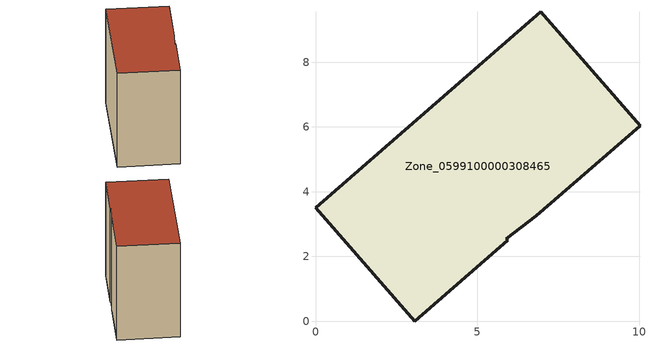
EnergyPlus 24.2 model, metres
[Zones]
Zone_0599100000308465
 floor ground (C_G): 6.81,3.26 5.89,2.55 5.94,2.5 3.06,0 0,3.5 6.95,9.56 10.02,6.04 z0
 wall outside (C_F): 6.81,3.26 10.02,6.04 6.95,9.56 0,3.5 3.06,0 5.94,2.5 5.89,2.55 6.81,3.26 z0:8
 roof outside (C_R): 5.89,2.55 6.81,3.26 10.02,6.04 6.95,9.56 0,3.5 3.06,0 5.94,2.5 z8
[BUILDING]
Pand.0599100000308465: North Axis=0; Terrain=City; Loads Convergence Tolerance Value=0.04; Temperature Convergence Tolerance Value=0.4; Solar Distribution=FullExterior; Maximum Number of Warmup Days=25; Minimum Number of Warmup Days=1
[Site:Location]
Rotterdam.The.Hague.AP_ZH_NLD Design_Conditions: Latitude=51.96; Longitude=4.45; Time Zone=1; Elevation=-4.5
[SITE:GROUNDTEMPERATURE:BUILDINGSURFACE]
18, 18, 18, 18, 18, 18, 18, 18, 18, 18, 18, 18
[MATERIAL] Thermal Absorptance=0.9; Solar Absorptance=0.7; Visible Absorptance=0.7
Name | Roughness | Thickness | Conductivity | Density | Specific Heat
G.TC.1946 | MediumSmooth | 0.15 | 1 | 540 | 1210
F.TC.1946 | Rough | 0.3 | 0.857143 | 1920 | 840
R.TC.1946 | MediumRough | 0.2 | 0.909091 | 1500 | 1000
[CONSTRUCTION]
C_G: G.TC.1946
C_F: F.TC.1946
C_R: R.TC.1946
[ZONE]
Zone_0599100000308465: Type=1; Multiplier=1; Ceiling Height=Autocalculate; Volume=Autocalculate; Floor Area=autocalculate; Part of Total Floor Area=Yes
[ZONEINFILTRATION:DESIGNFLOWRATE]
Infil_Zone_0599100000308465: Zone or ZoneList or Space or SpaceList=Zone_0599100000308465; Schedule=AlwaysOn; Design Flow Rate Calculation Method=Flow/Area; Flow Rate per Floor Area=0.003; Constant Term Coefficient=1; Temperature Term Coefficient=0; Velocity Term Coefficient=0; Velocity Squared Term Coefficient=0
[HVACTEMPLATE:ZONE:IDEALLOADSAIRSYSTEM]
Zone_0599100000308465: Maximum Heating Supply Air Temperature=50; Minimum Cooling Supply Air Temperature=13; Maximum Heating Supply Air Humidity Ratio=0.0156; Minimum Cooling Supply Air Humidity Ratio=0.0077; Heating Limit=NoLimit; Cooling Limit=NoLimit; Dehumidification Control Type=ConstantSensibleHeatRatio; Cooling Sensible Heat Ratio=0.7; Dehumidification Setpoint=60; Humidification Control Type=None; Humidification Setpoint=30; Outdoor Air Method=None; Outdoor Air Flow Rate per Person=0.00944; Outdoor Air Flow Rate per Zone Floor Area=0; Outdoor Air Flow Rate per Zone=0; Demand Controlled Ventilation Type=None; Outdoor Air Economizer Type=NoEconomizer; Heat Recovery Type=None; Sensible Heat Recovery Effectiveness=0.7; Latent Heat Recovery Effectiveness=0.65
[ZONECONTROL:THERMOSTAT]
ThermostatControl_Zone_0599100000308465: Zone or ZoneList=Zone_0599100000308465; Control Type Schedule=DualSetpointControlType; Control 1=Thermostat_Zone_0599100000308465; Temperature Difference Between Cutout And Setpoint=0
[THERMOSTATSETPOINT:DUALSETPOINT]
Thermostat_Zone_0599100000308465: Heating Setpoint Temperature Schedule=HeatingSetpoint_Zone_0599100000308465; Cooling Setpoint Temperature Schedule=CoolingSetpoint_Zone_0599100000308465
[SCHEDULE:COMPACT]
HeatingSetpoint_Zone_0599100000308465: Through: 12/31, For: AllDays, Until: 24:00, 21
CoolingSetpoint_Zone_0599100000308465: Through: 12/31, For: AllDays, Until: 24:00, 24
DualSetpointControlType: Through: 12/31, For: AllDays, Until: 24:00, 4
AlwaysOn: Through: 12/31, For: AllDays, Until: 24:00, 1
